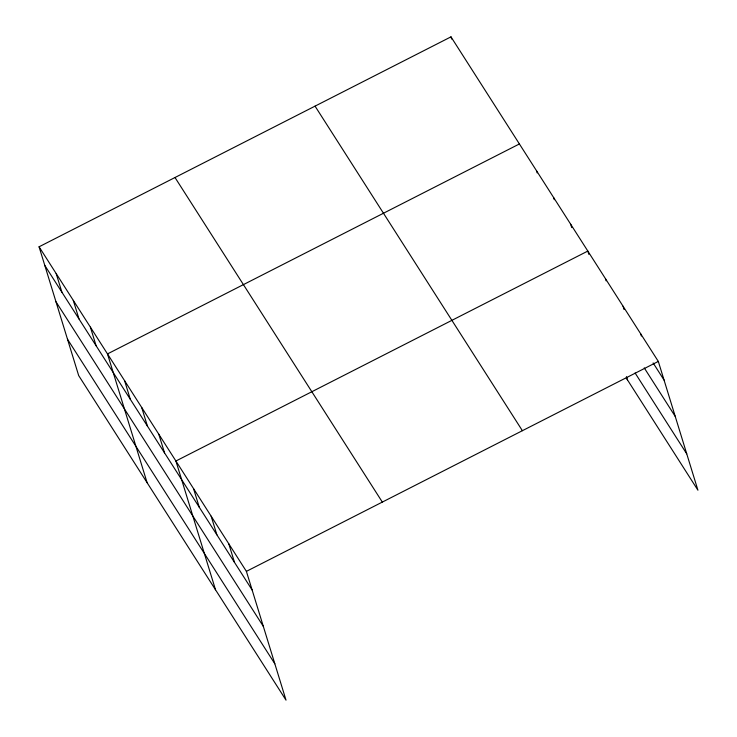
<?xml version="1.0" encoding="UTF-8"?>
<svg xmlns="http://www.w3.org/2000/svg" width="737" height="737" viewBox="0 0 737 737"><rect width="100%" height="100%" fill="white"/><g stroke="black" fill="none" stroke-linecap="round" stroke-linejoin="round"><path stroke-width="1.11" d="M39.07 246.794L246.398 571.368L286.02 700.15L78.684 375.584L39.07 246.794L450.98 36.85L658.316 361.416L697.93 490.206L626.22 377.934M519.401 143.955L107.491 353.907L147.105 482.689M246.398 571.368L658.316 361.416M653.111 362.926L664.046 380.052M644.239 367.883L675.23 416.405M635.091 372.986L686.746 453.854M315.049 106.137L522.386 430.703M175.001 177.516L382.328 502.081M44.8 265.431L252.137 589.996M55.984 301.783L263.312 626.349M67.5 339.232L274.837 663.797M640.693 333.833L641.365 336.026M623.069 306.242L624.082 309.531M605.446 278.65L606.118 280.843M588.835 254.357L587.822 251.068L175.903 461.012L215.526 589.793M626.45 376.644L627.436 379.85M570.714 224.288L571.728 227.576M553.607 197.516L554.288 199.699M536.508 170.735L537.181 172.928M450.98 36.85L451.652 39.043M228.774 543.777L234.513 562.414M211.15 516.195L216.89 534.822M193.527 488.603L199.266 507.231M158.805 434.24L164.535 452.868M141.697 407.46L147.428 426.097M124.59 380.679L130.329 399.316M90.384 327.127L96.114 345.764M73.276 300.355L79.006 318.983M56.178 273.574L61.908 292.211"/></g></svg>
